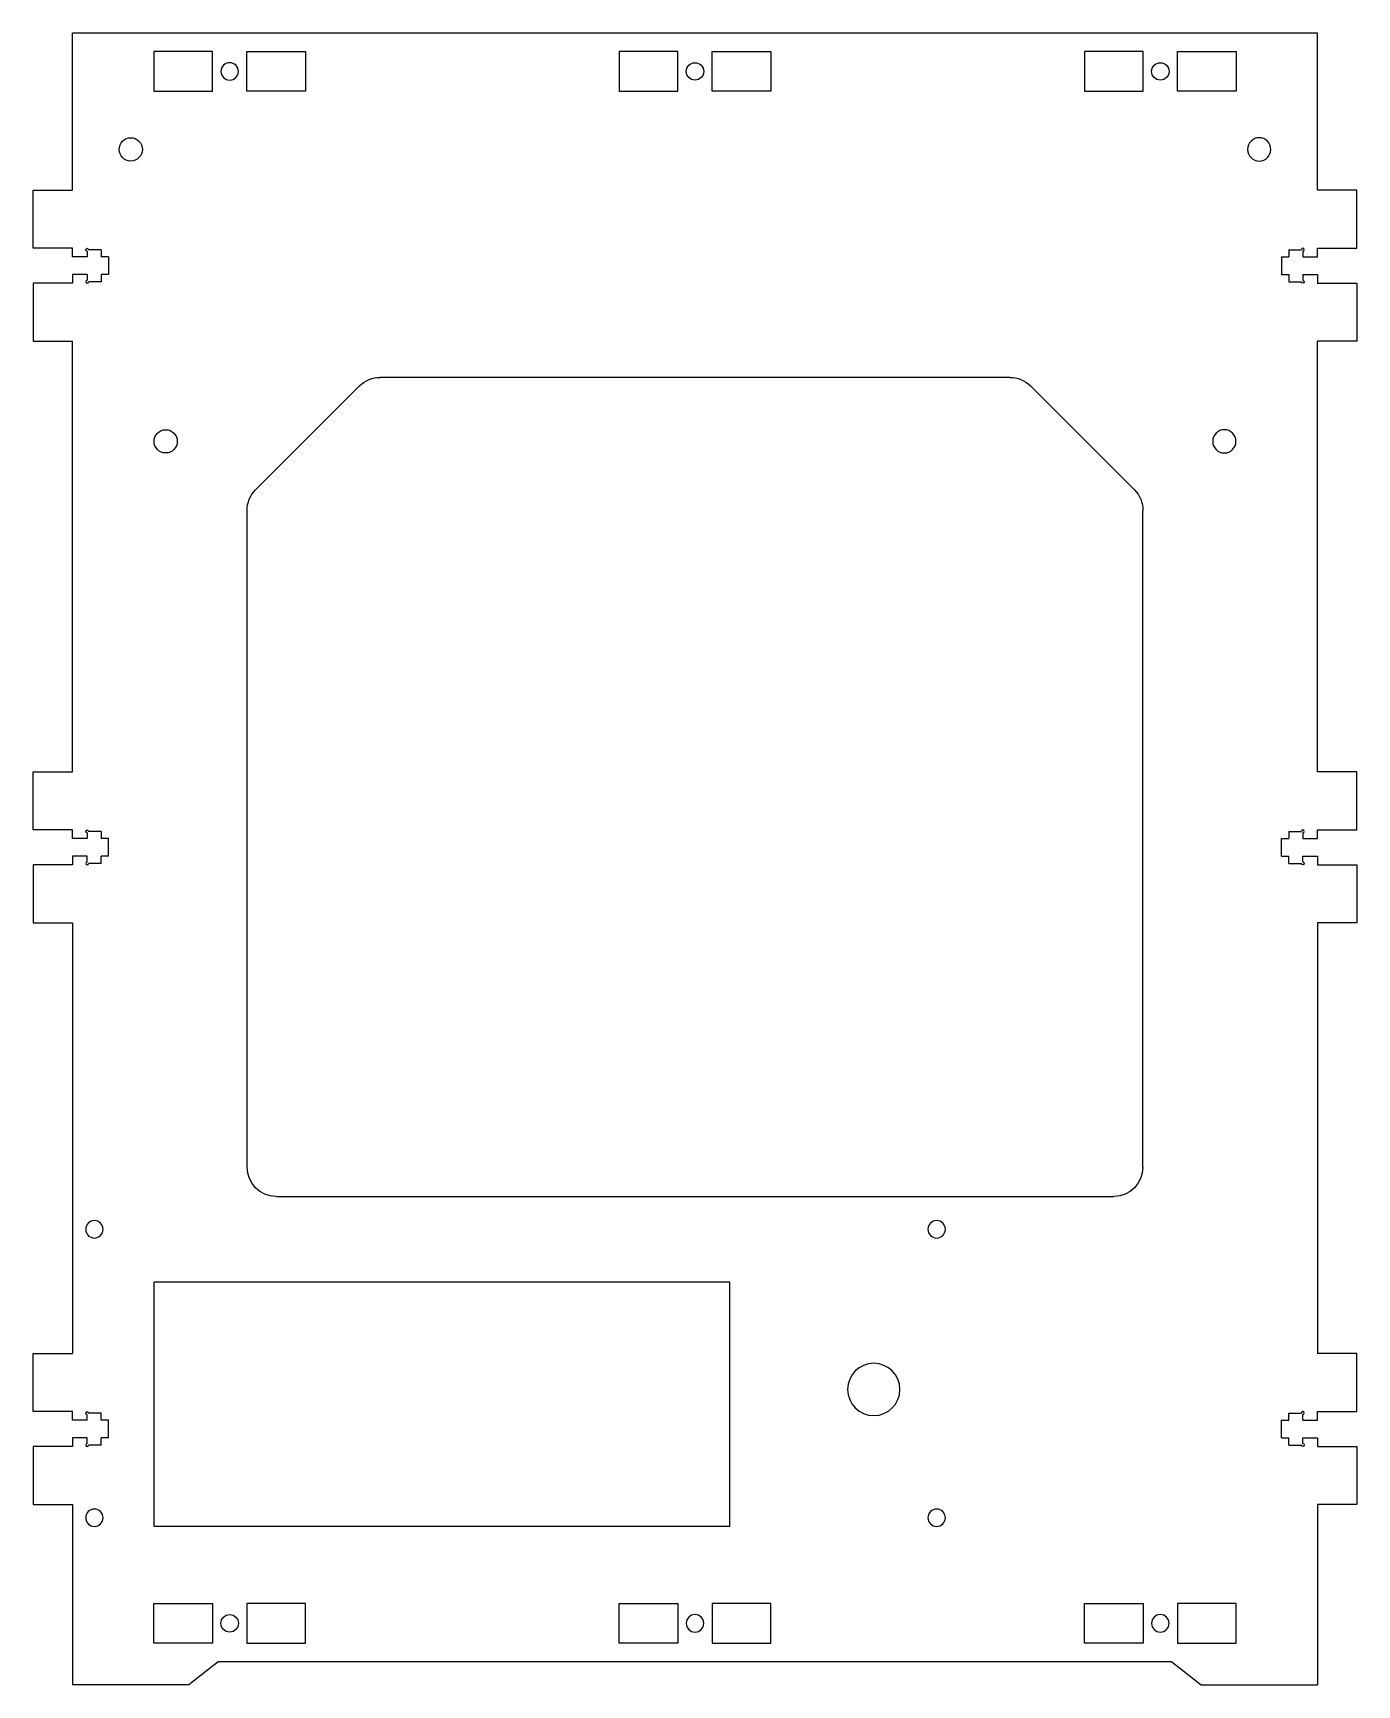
# Model space of a CAD drawing. Extents: x -114 to 114, y -425 to -141.
import ezdxf

# ---------------------------------------------------------------- set-up
doc = ezdxf.new("R2010")
doc.units = 0
doc.header["$MEASUREMENT"] = 0
doc.layers.add('VISIBLE', color=7, linetype='CONTINUOUS')

msp = doc.modelspace()

# ---------------------------------------------------------------- linework, layer by layer
at = {"layer": 'VISIBLE'}
for p, q in [((107, -141, 16.8), (-107, -141, 16.8)), ((-107, -168, 16.8), (-107, -141, 16.8)), ((107, -168, 16.8), (107, -141, 16.8)), ((-93.05, -144.2, 16.8), (-93.05, -151, 16.8)), ((-82.95, -144.2, 16.8), (-93.05, -144.2, 16.8)), ((-82.95, -151, 16.8), (-82.95, -144.2, 16.8)), ((-77.05, -151, 16.8), (-77.05, -144.2, 16.8)), ((-77.05, -144.2, 16.8), (-66.95, -144.2, 16.8)), ((-66.95, -144.2, 16.8), (-66.95, -151, 16.8)), ((-13.05, -144.2, 16.8), (-13.05, -151, 16.8)), ((-2.95, -144.2, 16.8), (-13.05, -144.2, 16.8)), ((-2.95, -151, 16.8), (-2.95, -144.2, 16.8)), ((2.95, -151, 16.8), (2.95, -144.2, 16.8)), ((2.95, -144.2, 16.8), (13.05, -144.2, 16.8)), ((13.05, -144.2, 16.8), (13.05, -151, 16.8)), ((66.95, -144.2, 16.8), (66.95, -151, 16.8)), ((77.05, -144.2, 16.8), (66.95, -144.2, 16.8)), ((77.05, -151, 16.8), (77.05, -144.2, 16.8)), ((82.95, -151, 16.8), (82.95, -144.2, 16.8)), ((82.95, -144.2, 16.8), (93.05, -144.2, 16.8)), ((93.05, -144.2, 16.8), (93.05, -151, 16.8)), ((-93.05, -151, 16.8), (-82.95, -151, 16.8)), ((-66.95, -151, 16.8), (-77.05, -151, 16.8)), ((-13.05, -151, 16.8), (-2.95, -151, 16.8)), ((13.05, -151, 16.8), (2.95, -151, 16.8)), ((66.95, -151, 16.8), (77.05, -151, 16.8)), ((93.05, -151, 16.8), (82.95, -151, 16.8)), ((-113.8, -168, 16.8), (-107, -168, 16.8)), ((-113.8, -178, 16.8), (-113.8, -168, 16.8)), ((113.8, -168, 16.8), (107, -168, 16.8)), ((113.8, -178, 16.8), (113.8, -168, 16.8)), ((-107, -178, 16.8), (-113.8, -178, 16.8)), ((-107, -179.5, 16.8), (-107, -178, 16.8)), ((-104.5, -178.5, 16.8), (-104.5, -179.5, 16.8)), ((-102.1, -178.25, 16.8), (-104.25, -178.25, 16.8)), ((-102.1, -178.25, 16.8), (-102.1, -179.5, 16.8)), ((102.1, -178.25, 16.8), (102.1, -179.5, 16.8)), ((102.1, -178.25, 16.8), (104.25, -178.25, 16.8)), ((104.5, -178.5, 16.8), (104.5, -179.5, 16.8)), ((107, -179.5, 16.8), (107, -178, 16.8)), ((107, -178, 16.8), (113.8, -178, 16.8)), ((-104.5, -179.5, 16.8), (-107, -179.5, 16.8)), ((-100.8, -179.5, 16.8), (-102.1, -179.5, 16.8)), ((-100.8, -179.5, 16.8), (-100.8, -182.5, 16.8)), ((100.8, -179.5, 16.8), (100.8, -182.5, 16.8)), ((100.8, -179.5, 16.8), (102.1, -179.5, 16.8)), ((104.5, -179.5, 16.8), (107, -179.5, 16.8)), ((-107, -184, 16.8), (-113.8, -184, 16.8)), ((-113.8, -184, 16.8), (-113.8, -194, 16.8)), ((-104.5, -182.5, 16.8), (-107, -182.5, 16.8)), ((-107, -182.5, 16.8), (-107, -184, 16.8)), ((-104.5, -182.5, 16.8), (-104.5, -183.5, 16.8)), ((-102.1, -183.75, 16.8), (-104.25, -183.75, 16.8)), ((-100.8, -182.5, 16.8), (-102.1, -182.5, 16.8)), ((-102.1, -182.5, 16.8), (-102.1, -183.75, 16.8)), ((100.8, -182.5, 16.8), (102.1, -182.5, 16.8)), ((102.1, -182.5, 16.8), (102.1, -183.75, 16.8)), ((102.1, -183.75, 16.8), (104.25, -183.75, 16.8)), ((104.5, -182.5, 16.8), (107, -182.5, 16.8)), ((104.5, -182.5, 16.8), (104.5, -183.5, 16.8)), ((107, -182.5, 16.8), (107, -184, 16.8)), ((107, -184, 16.8), (113.8, -184, 16.8)), ((113.8, -184, 16.8), (113.8, -194, 16.8)), ((-113.8, -194, 16.8), (-107, -194, 16.8)), ((-107, -268, 16.8), (-107, -194, 16.8)), ((107, -268, 16.8), (107, -194, 16.8)), ((113.8, -194, 16.8), (107, -194, 16.8)), ((54.129, -200.2, 16.8), (-54.129, -200.2, 16.8)), ((-75.536, -219.536, 16.8), (-57.664, -201.664, 16.8)), ((75.536, -219.536, 16.8), (57.664, -201.664, 16.8)), ((-77, -336, 16.8), (-77, -223.071, 16.8)), ((77, -336, 16.8), (77, -223.071, 16.8)), ((-113.8, -268, 16.8), (-107, -268, 16.8)), ((-113.8, -278, 16.8), (-113.8, -268, 16.8)), ((113.8, -268, 16.8), (107, -268, 16.8)), ((113.8, -278, 16.8), (113.8, -268, 16.8)), ((-107, -278, 16.8), (-113.8, -278, 16.8)), ((-107, -279.5, 16.8), (-107, -278, 16.8)), ((-102.1, -278.25, 16.8), (-104.25, -278.25, 16.8)), ((-102.1, -278.25, 16.8), (-102.1, -279.5, 16.8)), ((102.1, -278.25, 16.8), (102.1, -279.5, 16.8)), ((102.1, -278.25, 16.8), (104.25, -278.25, 16.8)), ((107, -279.5, 16.8), (107, -278, 16.8)), ((107, -278, 16.8), (113.8, -278, 16.8)), ((-104.5, -279.5, 16.8), (-107, -279.5, 16.8)), ((-104.5, -278.5, 16.8), (-104.5, -279.5, 16.8)), ((-100.8, -279.5, 16.8), (-102.1, -279.5, 16.8)), ((-100.8, -282.5, 16.8), (-100.8, -279.5, 16.8)), ((100.8, -282.5, 16.8), (100.8, -279.5, 16.8)), ((100.8, -279.5, 16.8), (102.1, -279.5, 16.8)), ((104.5, -278.5, 16.8), (104.5, -279.5, 16.8)), ((104.5, -279.5, 16.8), (107, -279.5, 16.8)), ((-107, -284, 16.8), (-113.8, -284, 16.8)), ((-113.8, -284, 16.8), (-113.8, -294, 16.8)), ((-104.5, -282.5, 16.8), (-107, -282.5, 16.8)), ((-107, -282.5, 16.8), (-107, -284, 16.8)), ((-104.5, -283.5, 16.8), (-104.5, -282.5, 16.8)), ((-102.1, -283.75, 16.8), (-104.25, -283.75, 16.8)), ((-100.8, -282.5, 16.8), (-102.1, -282.5, 16.8)), ((-102.1, -283.75, 16.8), (-102.1, -282.5, 16.8)), ((100.8, -282.5, 16.8), (102.1, -282.5, 16.8)), ((102.1, -283.75, 16.8), (102.1, -282.5, 16.8)), ((102.1, -283.75, 16.8), (104.25, -283.75, 16.8)), ((104.5, -282.5, 16.8), (107, -282.5, 16.8)), ((104.5, -283.5, 16.8), (104.5, -282.5, 16.8)), ((107, -282.5, 16.8), (107, -284, 16.8)), ((107, -284, 16.8), (113.8, -284, 16.8)), ((113.8, -284, 16.8), (113.8, -294, 16.8)), ((-113.8, -294, 16.8), (-107, -294, 16.8)), ((-107, -294, 16.8), (-107, -368, 16.8)), ((107, -294, 16.8), (107, -368, 16.8)), ((113.8, -294, 16.8), (107, -294, 16.8)), ((-72, -341, 16.8), (72, -341, 16.8)), ((6, -355.759, 16.8), (-93, -355.759, 16.8)), ((-93, -397.759, 16.8), (-93, -355.759, 16.8)), ((6, -397.759, 16.8), (6, -355.759, 16.8)), ((-113.8, -368, 16.8), (-107, -368, 16.8)), ((-113.8, -378, 16.8), (-113.8, -368, 16.8)), ((113.8, -368, 16.8), (107, -368, 16.8)), ((113.8, -378, 16.8), (113.8, -368, 16.8)), ((-107, -378, 16.8), (-113.8, -378, 16.8)), ((-107, -379.5, 16.8), (-107, -378, 16.8)), ((-104.5, -379.5, 16.8), (-107, -379.5, 16.8)), ((-104.5, -379.5, 16.8), (-104.5, -378.5, 16.8)), ((-102.1, -378.25, 16.8), (-104.25, -378.25, 16.8)), ((-102.1, -379.5, 16.8), (-102.1, -378.25, 16.8)), ((-100.8, -379.5, 16.8), (-102.1, -379.5, 16.8)), ((-100.8, -382.5, 16.8), (-100.8, -379.5, 16.8)), ((100.8, -382.5, 16.8), (100.8, -379.5, 16.8)), ((100.8, -379.5, 16.8), (102.1, -379.5, 16.8)), ((102.1, -379.5, 16.8), (102.1, -378.25, 16.8)), ((102.1, -378.25, 16.8), (104.25, -378.25, 16.8)), ((104.5, -379.5, 16.8), (104.5, -378.5, 16.8)), ((104.5, -379.5, 16.8), (107, -379.5, 16.8)), ((107, -379.5, 16.8), (107, -378, 16.8)), ((107, -378, 16.8), (113.8, -378, 16.8)), ((-104.5, -382.5, 16.8), (-107, -382.5, 16.8)), ((-107, -382.5, 16.8), (-107, -384, 16.8)), ((-104.5, -383.5, 16.8), (-104.5, -382.5, 16.8)), ((-100.8, -382.5, 16.8), (-102.1, -382.5, 16.8)), ((-102.1, -383.75, 16.8), (-102.1, -382.5, 16.8)), ((100.8, -382.5, 16.8), (102.1, -382.5, 16.8)), ((102.1, -383.75, 16.8), (102.1, -382.5, 16.8)), ((104.5, -382.5, 16.8), (107, -382.5, 16.8)), ((104.5, -383.5, 16.8), (104.5, -382.5, 16.8)), ((107, -382.5, 16.8), (107, -384, 16.8)), ((-107, -384, 16.8), (-113.8, -384, 16.8)), ((-113.8, -384, 16.8), (-113.8, -394, 16.8)), ((-102.1, -383.75, 16.8), (-104.25, -383.75, 16.8)), ((102.1, -383.75, 16.8), (104.25, -383.75, 16.8)), ((107, -384, 16.8), (113.8, -384, 16.8)), ((113.8, -384, 16.8), (113.8, -394, 16.8)), ((-113.8, -394, 16.8), (-107, -394, 16.8)), ((-107, -394, 16.8), (-107, -425, 16.8)), ((107, -394, 16.8), (107, -425, 16.8)), ((113.8, -394, 16.8), (107, -394, 16.8)), ((6, -397.759, 16.8), (-93, -397.759, 16.8)), ((-93.05, -417.8, 16.8), (-93.05, -411, 16.8)), ((-93.05, -411, 16.8), (-82.95, -411, 16.8)), ((-82.95, -411, 16.8), (-82.95, -417.8, 16.8)), ((-77.05, -411, 16.8), (-77.05, -417.8, 16.8)), ((-66.95, -411, 16.8), (-77.05, -411, 16.8)), ((-66.95, -417.8, 16.8), (-66.95, -411, 16.8)), ((-13.05, -417.8, 16.8), (-13.05, -411, 16.8)), ((-13.05, -411, 16.8), (-2.95, -411, 16.8)), ((-2.95, -411, 16.8), (-2.95, -417.8, 16.8)), ((2.95, -411, 16.8), (2.95, -417.8, 16.8)), ((13.05, -411, 16.8), (2.95, -411, 16.8)), ((13.05, -417.8, 16.8), (13.05, -411, 16.8)), ((66.95, -417.8, 16.8), (66.95, -411, 16.8)), ((66.95, -411, 16.8), (77.05, -411, 16.8)), ((77.05, -411, 16.8), (77.05, -417.8, 16.8)), ((82.95, -411, 16.8), (82.95, -417.8, 16.8)), ((93.05, -411, 16.8), (82.95, -411, 16.8)), ((93.05, -417.8, 16.8), (93.05, -411, 16.8)), ((-82.95, -417.8, 16.8), (-93.05, -417.8, 16.8)), ((-77.05, -417.8, 16.8), (-66.95, -417.8, 16.8)), ((-2.95, -417.8, 16.8), (-13.05, -417.8, 16.8)), ((2.95, -417.8, 16.8), (13.05, -417.8, 16.8)), ((77.05, -417.8, 16.8), (66.95, -417.8, 16.8)), ((82.95, -417.8, 16.8), (93.05, -417.8, 16.8)), ((-82, -421, 16.8), (-87, -425, 16.8)), ((82, -421, 16.8), (-82, -421, 16.8)), ((82, -421, 16.8), (87, -425, 16.8)), ((-87, -425, 16.8), (-107, -425, 16.8)), ((87, -425, 16.8), (107, -425, 16.8))]:
    msp.add_line(p, q, dxfattribs=at)
at = {"layer": 'VISIBLE', "extrusion": (0, 0, -1)}
for centre, radius in [((80, -147.6, -16.8), 1.5), ((-97, -161, -16.8), 2), ((-91, -211.2, -16.8), 2), ((103.25, -346.659, -16.8), 1.5), ((-41.538, -346.659, -16.8), 1.5), ((-30.738, -374.2, -16.8), 4.5), ((103.25, -396.25, -16.8), 1.5), ((-41.538, -396.25, -16.8), 1.5), ((0, -414.4, -16.8), 1.5), ((-80, -414.4, -16.8), 1.5)]:
    msp.add_circle(centre, radius, dxfattribs=at)
at = {"layer": 'VISIBLE'}
for centre, radius in [((0, -147.6, 16.8), 1.5), ((80, -147.6, 16.8), 1.5), ((-97, -161, 16.8), 2), ((-91, -211.2, 16.8), 2), ((-80, -414.4, 16.8), 1.5)]:
    msp.add_circle(centre, radius, dxfattribs=at)
at = {"layer": 'VISIBLE', "extrusion": (0, 0, -1)}
for centre, radius, start, end in [((104.5, -178.25, -16.8), 0.25, 270, 180), ((-104.5, -183.75, -16.8), 0.25, 90, 0), ((54.129, -205.2, -16.8), 5, 45, 90), ((-54.129, -205.2, -16.8), 5, 90, 135), ((72, -223.071, -16.8), 5, 0, 45), ((-72, -223.071, -16.8), 5, 135, 180), ((104.5, -278.25, -16.8), 0.25, 270, 180), ((-104.5, -283.75, -16.8), 0.25, 90, 0), ((72, -336, -16.8), 5, 270, 0), ((-72, -336, -16.8), 5, 180, 270), ((104.5, -378.25, -16.8), 0.25, 270, 180), ((-104.5, -383.75, -16.8), 0.25, 90, 0)]:
    msp.add_arc(centre, radius, start, end, dxfattribs=at)
at = {"layer": 'VISIBLE'}
for centre, start, end in [((104.5, -178.25, 16.8), 270, 180), ((-104.5, -183.75, 16.8), 90, 0), ((104.5, -278.25, 16.8), 270, 180), ((-104.5, -283.75, 16.8), 90, 0), ((104.5, -378.25, 16.8), 270, 180), ((-104.5, -383.75, 16.8), 90, 0)]:
    msp.add_arc(centre, 0.25, start, end, dxfattribs=at)

doc.saveas('drawing.dxf')
